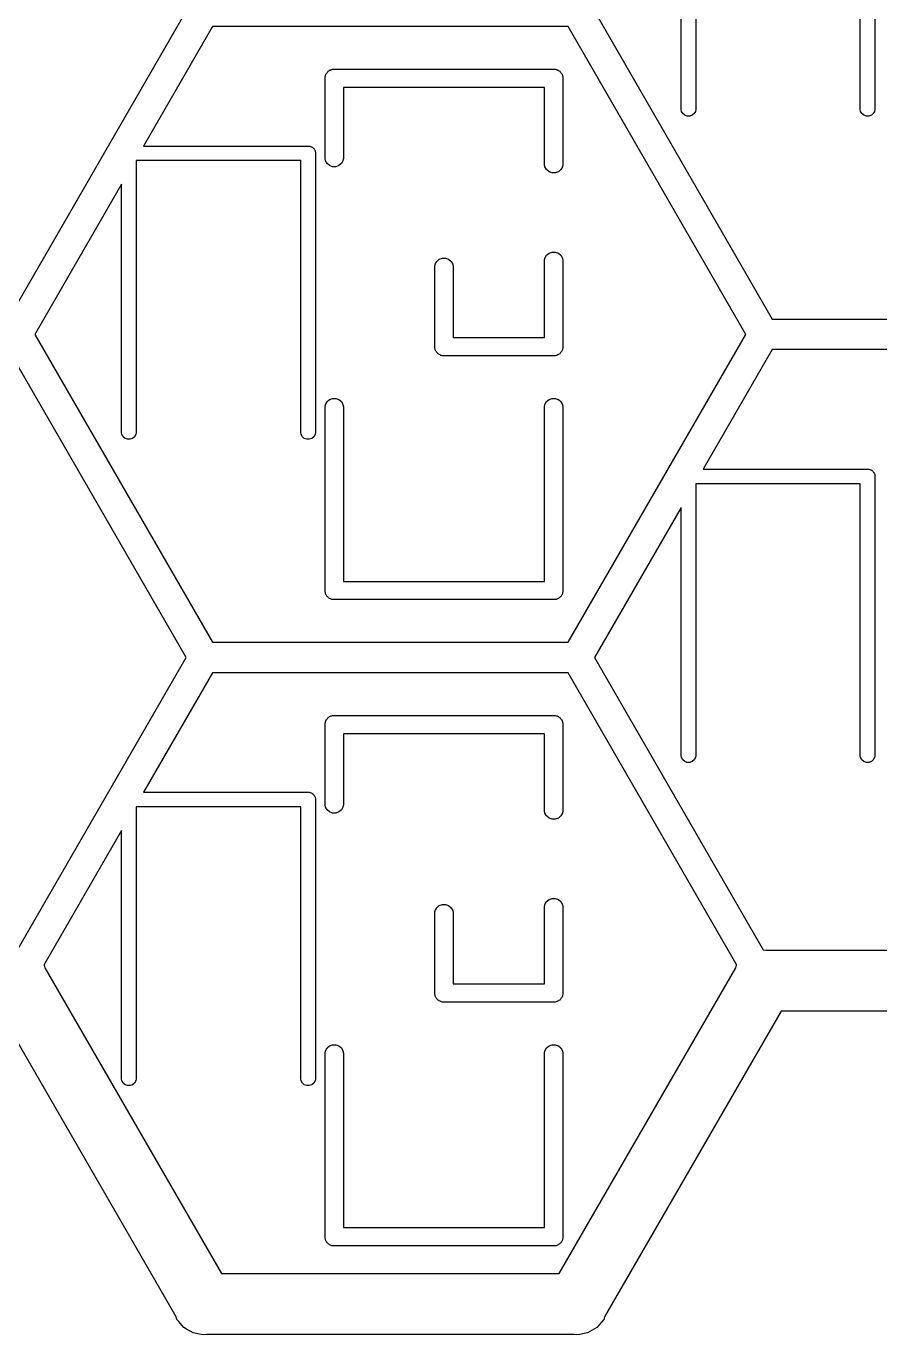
# Model space of a CAD drawing. Extents: x -0.7 to 56.4, y -0.3 to 45.3.
# Drawn here: x 40.88 to 47.88, y -0.25 to 10.48 of the extents above; entities that cross this region are included whole.
import ezdxf

# ---------------------------------------------------------------- set-up
doc = ezdxf.new("R2010")
doc.units = 0
doc.header["$MEASUREMENT"] = 0
doc.layers.add('BLACK', color=7, linetype='CONTINUOUS')

msp = doc.modelspace()

# ---------------------------------------------------------------- linework, layer by layer
at = {"layer": 'BLACK', "linetype": 'CONTINUOUS'}
for p, q in [((46.3743, 12.025), (46.3743, 9.79475)), ((47.7243, 9.79476), (47.7243, 12.025)), ((47.8443, 12.0902), (47.8443, 9.79475)), ((46.2543, 9.79475), (46.2543, 11.8309)), ((40.7372, 8.075), (42.1951, 10.6)), ((45.5437, 10.6), (47.0015, 8.075)), ((42.4116, 10.475), (41.8458, 9.495)), ((45.3272, 10.475), (42.4116, 10.475)), ((46.785, 7.95), (45.3272, 10.475)), ((43.3412, 10.0818), (43.3435, 10.0881)), ((43.3435, 10.0881), (43.3477, 10.0932)), ((43.3477, 10.0932), (43.3511, 10.099)), ((43.3511, 10.099), (43.3562, 10.1032)), ((43.3562, 10.1032), (43.3605, 10.1083)), ((43.3605, 10.1083), (43.3662, 10.1117)), ((43.3662, 10.1117), (43.3713, 10.116)), ((43.3713, 10.116), (43.3776, 10.1182)), ((43.3776, 10.1182), (43.3834, 10.1216)), ((43.3834, 10.1216), (43.3899, 10.1227)), ((43.3899, 10.1227), (43.3962, 10.125)), ((43.3962, 10.125), (43.4028, 10.125)), ((43.4028, 10.125), (43.4029, 10.125)), ((43.4029, 10.125), (45.216, 10.125)), ((45.216, 10.125), (45.2226, 10.125)), ((45.216, 10.125), (45.216, 10.125)), ((45.2226, 10.125), (45.2289, 10.1227)), ((45.2289, 10.1227), (45.2355, 10.1216)), ((45.2355, 10.1216), (45.2412, 10.1182)), ((45.2412, 10.1182), (45.2475, 10.116)), ((45.2475, 10.116), (45.2526, 10.1117)), ((45.2526, 10.1117), (45.2584, 10.1083)), ((45.2584, 10.1083), (45.2626, 10.1032)), ((45.2626, 10.1032), (45.2677, 10.099)), ((45.2677, 10.099), (45.2711, 10.0932)), ((45.2711, 10.0932), (45.2754, 10.0881)), ((45.2754, 10.0881), (45.2776, 10.0818)), ((43.3344, 10.0632), (43.3367, 10.0695)), ((43.3344, 10.0566), (43.3344, 10.0632)), ((43.3344, 9.39344), (43.3344, 10.0566)), ((43.3344, 10.0566), (43.3344, 10.0566)), ((43.3367, 10.0695), (43.3378, 10.076)), ((43.3378, 10.076), (43.3412, 10.0818)), ((45.2776, 10.0818), (45.281, 10.076)), ((45.281, 10.076), (45.2821, 10.0695)), ((45.2821, 10.0695), (45.2844, 10.0632)), ((45.2844, 10.0632), (45.2844, 10.0566)), ((45.2844, 10.0566), (45.2844, 10.0566)), ((45.2844, 10.0566), (45.2844, 9.34344)), ((45.1344, 9.975), (43.4844, 9.975)), ((43.4844, 9.975), (43.4844, 9.39344)), ((45.1344, 9.34344), (45.1344, 9.975)), ((46.2571, 9.77916), (46.2543, 9.79475)), ((46.2677, 9.76084), (46.2571, 9.77916)), ((46.3716, 9.77916), (46.361, 9.76084)), ((46.3743, 9.79475), (46.3716, 9.77916)), ((47.7271, 9.77916), (47.7243, 9.79476)), ((47.7377, 9.76084), (47.7271, 9.77916)), ((47.8416, 9.77916), (47.831, 9.76084)), ((47.8443, 9.79475), (47.8416, 9.77916)), ((46.2839, 9.74724), (46.2677, 9.76084)), ((46.3038, 9.74), (46.2839, 9.74724)), ((46.3249, 9.74), (46.3038, 9.74)), ((46.3448, 9.74724), (46.3249, 9.74)), ((46.361, 9.76084), (46.3448, 9.74724)), ((47.7539, 9.74724), (47.7377, 9.76084)), ((47.7738, 9.74), (47.7539, 9.74724)), ((47.7949, 9.74), (47.7738, 9.74)), ((47.8148, 9.74724), (47.7949, 9.74)), ((47.831, 9.76084), (47.8148, 9.74724)), ((41.8458, 9.495), (43.1997, 9.495)), ((43.1997, 9.495), (43.1997, 9.495)), ((43.1997, 9.495), (43.205, 9.495)), ((43.205, 9.495), (43.21, 9.49318)), ((43.21, 9.49318), (43.2152, 9.49225)), ((43.2152, 9.49225), (43.2199, 9.48959)), ((43.2199, 9.48959), (43.2249, 9.48776)), ((43.2249, 9.48776), (43.229, 9.48433)), ((43.229, 9.48433), (43.2336, 9.48167)), ((43.2336, 9.48167), (43.237, 9.47759)), ((43.237, 9.47759), (43.2411, 9.47416)), ((43.2411, 9.47416), (43.2437, 9.46955)), ((43.2437, 9.46955), (43.2472, 9.46546)), ((43.2472, 9.46546), (43.249, 9.46045)), ((43.249, 9.46045), (43.2517, 9.45584)), ((43.2517, 9.45584), (43.2526, 9.45059)), ((43.2526, 9.45059), (43.2544, 9.44558)), ((43.2544, 9.44558), (43.2544, 9.44025)), ((43.1344, 9.375), (41.7844, 9.375)), ((41.7844, 9.375), (41.7844, 7.14475)), ((43.1344, 7.14475), (43.1344, 9.375)), ((43.2544, 9.44025), (43.2544, 9.44025)), ((43.2544, 9.44025), (43.2544, 7.14475)), ((43.3378, 9.37395), (43.3344, 9.39344)), ((43.3511, 9.35105), (43.3378, 9.37395)), ((43.3713, 9.33405), (43.3511, 9.35105)), ((43.4677, 9.35105), (43.4475, 9.33405)), ((43.481, 9.37395), (43.4677, 9.35105)), ((43.4844, 9.39344), (43.481, 9.37395)), ((45.1378, 9.32395), (45.1344, 9.34344)), ((45.2844, 9.34344), (45.281, 9.32395)), ((43.3962, 9.325), (43.3713, 9.33405)), ((43.4226, 9.325), (43.3962, 9.325)), ((43.4475, 9.33405), (43.4226, 9.325)), ((45.1511, 9.30105), (45.1378, 9.32395)), ((45.1713, 9.28405), (45.1511, 9.30105)), ((45.1962, 9.275), (45.1713, 9.28405)), ((45.2226, 9.275), (45.1962, 9.275)), ((45.2475, 9.28405), (45.2226, 9.275)), ((45.2677, 9.30105), (45.2475, 9.28405)), ((45.281, 9.32395), (45.2677, 9.30105)), ((41.6644, 9.1809), (40.9537, 7.95)), ((41.6644, 7.14475), (41.6644, 9.1809)), ((45.1378, 8.57605), (45.1511, 8.59895)), ((45.1511, 8.59895), (45.1713, 8.61595)), ((45.1713, 8.61595), (45.1962, 8.625)), ((45.1962, 8.625), (45.2226, 8.625)), ((45.2226, 8.625), (45.2475, 8.61595)), ((45.2475, 8.61595), (45.2677, 8.59895)), ((45.2677, 8.59895), (45.281, 8.57605)), ((44.2344, 8.50655), (44.2378, 8.52605)), ((44.2344, 7.86322), (44.2344, 8.50655)), ((44.2378, 8.52605), (44.2511, 8.54895)), ((44.2511, 8.54895), (44.2713, 8.56595)), ((44.2713, 8.56595), (44.2962, 8.575)), ((44.2962, 8.575), (44.3226, 8.575)), ((44.3226, 8.575), (44.3475, 8.56595)), ((44.3475, 8.56595), (44.3678, 8.54895)), ((44.3678, 8.54895), (44.381, 8.52605)), ((44.381, 8.52605), (44.3844, 8.50656)), ((44.3844, 8.50656), (44.3844, 7.925)), ((45.1344, 8.55655), (45.1378, 8.57605)), ((45.1344, 7.925), (45.1344, 8.55655)), ((45.281, 8.57605), (45.2844, 8.55656)), ((45.2844, 8.55656), (45.2844, 7.84344)), ((47.0015, 8.075), (49.9171, 8.075)), ((40.9537, 7.95), (42.4116, 5.425)), ((45.3272, 5.425), (46.785, 7.95)), ((44.2344, 7.83678), (44.2344, 7.86322)), ((44.2367, 7.83051), (44.2344, 7.83678)), ((44.3844, 7.925), (45.1344, 7.925)), ((45.2844, 7.83678), (45.2821, 7.83051)), ((45.2844, 7.84344), (45.2844, 7.84344)), ((45.2844, 7.84344), (45.2844, 7.83678)), ((42.1951, 5.3), (40.7372, 7.825)), ((44.2378, 7.82395), (44.2367, 7.83051)), ((44.2412, 7.81819), (44.2378, 7.82395)), ((44.2435, 7.81192), (44.2412, 7.81819)), ((44.2477, 7.80681), (44.2435, 7.81192)), ((44.2511, 7.80105), (44.2477, 7.80681)), ((44.2562, 7.79677), (44.2511, 7.80105)), ((44.2605, 7.79166), (44.2562, 7.79677)), ((44.2662, 7.78833), (44.2605, 7.79166)), ((44.2713, 7.78405), (44.2662, 7.78833)), ((44.2776, 7.78177), (44.2713, 7.78405)), ((44.2834, 7.77844), (44.2776, 7.78177)), ((44.2899, 7.77728), (44.2834, 7.77844)), ((44.2962, 7.775), (44.2899, 7.77728)), ((44.3028, 7.775), (44.2962, 7.775)), ((44.3029, 7.775), (44.3028, 7.775)), ((45.216, 7.775), (44.3029, 7.775)), ((45.2226, 7.775), (45.216, 7.775)), ((45.216, 7.775), (45.216, 7.775)), ((45.2289, 7.77728), (45.2226, 7.775)), ((45.2355, 7.77844), (45.2289, 7.77728)), ((45.2412, 7.78177), (45.2355, 7.77844)), ((45.2475, 7.78405), (45.2412, 7.78177)), ((45.2526, 7.78833), (45.2475, 7.78405)), ((45.2584, 7.79166), (45.2526, 7.78833)), ((45.2626, 7.79676), (45.2584, 7.79166)), ((45.2677, 7.80105), (45.2626, 7.79676)), ((45.2711, 7.80682), (45.2677, 7.80105)), ((45.2754, 7.81192), (45.2711, 7.80682)), ((45.2776, 7.81818), (45.2754, 7.81192)), ((45.281, 7.82395), (45.2776, 7.81818)), ((45.2821, 7.83051), (45.281, 7.82395)), ((47.0015, 7.825), (46.4357, 6.845)), ((49.9171, 7.825), (47.0015, 7.825)), ((43.3511, 7.39895), (43.3713, 7.41595)), ((43.3713, 7.41595), (43.3962, 7.425)), ((43.3962, 7.425), (43.4226, 7.425)), ((43.4226, 7.425), (43.4475, 7.41595)), ((43.4475, 7.41595), (43.4677, 7.39895)), ((45.1511, 7.39895), (45.1713, 7.41595)), ((45.1713, 7.41595), (45.1962, 7.425)), ((45.1962, 7.425), (45.2226, 7.425)), ((45.2226, 7.425), (45.2475, 7.41595)), ((45.2475, 7.41595), (45.2677, 7.39895)), ((43.3344, 7.35656), (43.3378, 7.37605)), ((43.3344, 5.84345), (43.3344, 7.35656)), ((43.3378, 7.37605), (43.3511, 7.39895)), ((43.4677, 7.39895), (43.481, 7.37605)), ((43.481, 7.37605), (43.4844, 7.35656)), ((43.4844, 7.35656), (43.4844, 5.925)), ((45.1344, 7.35655), (45.1378, 7.37605)), ((45.1344, 5.925), (45.1344, 7.35655)), ((45.1378, 7.37605), (45.1511, 7.39895)), ((45.2677, 7.39895), (45.281, 7.37605)), ((45.281, 7.37605), (45.2844, 7.35656)), ((45.2844, 7.35656), (45.2844, 5.84344)), ((41.6672, 7.12916), (41.6644, 7.14475)), ((41.6777, 7.11084), (41.6672, 7.12916)), ((41.6939, 7.09724), (41.6777, 7.11084)), ((41.7138, 7.09), (41.6939, 7.09724)), ((41.735, 7.09), (41.7138, 7.09)), ((41.7549, 7.09724), (41.735, 7.09)), ((41.7711, 7.11084), (41.7549, 7.09724)), ((41.7817, 7.12916), (41.7711, 7.11084)), ((41.7844, 7.14475), (41.7817, 7.12916)), ((43.1372, 7.12916), (43.1344, 7.14475)), ((43.1477, 7.11084), (43.1372, 7.12916)), ((43.1639, 7.09724), (43.1477, 7.11084)), ((43.1838, 7.09), (43.1639, 7.09724)), ((43.205, 7.09), (43.1838, 7.09)), ((43.2249, 7.09724), (43.205, 7.09)), ((43.2411, 7.11084), (43.2249, 7.09724)), ((43.2517, 7.12916), (43.2411, 7.11084)), ((43.2544, 7.14475), (43.2517, 7.12916)), ((46.4357, 6.845), (47.7896, 6.845)), ((47.7896, 6.845), (47.7896, 6.845)), ((47.7896, 6.845), (47.7949, 6.845)), ((47.7949, 6.845), (47.7999, 6.84318)), ((47.7999, 6.84318), (47.8052, 6.84225)), ((47.8052, 6.84225), (47.8098, 6.83959)), ((47.8098, 6.83959), (47.8148, 6.83776)), ((47.8148, 6.83776), (47.8189, 6.83433)), ((47.8189, 6.83433), (47.8235, 6.83167)), ((47.8235, 6.83167), (47.8269, 6.82759)), ((47.8269, 6.82759), (47.831, 6.82416)), ((47.831, 6.82416), (47.8337, 6.81955)), ((47.8337, 6.81955), (47.8371, 6.81546)), ((47.8371, 6.81546), (47.8389, 6.81045)), ((47.8389, 6.81045), (47.8416, 6.80584)), ((47.8416, 6.80584), (47.8425, 6.80059)), ((47.8425, 6.80059), (47.8443, 6.79558)), ((47.8443, 6.79558), (47.8443, 6.79025)), ((47.8443, 6.79025), (47.8443, 6.79025)), ((47.8443, 6.79025), (47.8443, 4.49475)), ((47.7243, 6.725), (46.3743, 6.725)), ((46.3743, 6.725), (46.3743, 4.49475)), ((47.7243, 4.49475), (47.7243, 6.725)), ((46.2543, 6.5309), (45.5437, 5.3)), ((46.2543, 4.49475), (46.2543, 6.5309)), ((43.4844, 5.925), (45.1344, 5.925)), ((43.3344, 5.84344), (43.3344, 5.84345)), ((43.3344, 5.83678), (43.3344, 5.84344)), ((43.3367, 5.83051), (43.3344, 5.83678)), ((43.3378, 5.82395), (43.3367, 5.83051)), ((43.3412, 5.81818), (43.3378, 5.82395)), ((43.3435, 5.81192), (43.3412, 5.81818)), ((43.3477, 5.80682), (43.3435, 5.81192)), ((43.3511, 5.80105), (43.3477, 5.80682)), ((43.3562, 5.79676), (43.3511, 5.80105)), ((43.3605, 5.79166), (43.3562, 5.79676)), ((45.2626, 5.79676), (45.2584, 5.79166)), ((45.2677, 5.80105), (45.2626, 5.79676)), ((45.2711, 5.80682), (45.2677, 5.80105)), ((45.2754, 5.81192), (45.2711, 5.80682)), ((45.2776, 5.81818), (45.2754, 5.81192)), ((45.281, 5.82395), (45.2776, 5.81818)), ((45.2821, 5.83052), (45.281, 5.82395)), ((45.2844, 5.83678), (45.2821, 5.83052)), ((45.2844, 5.84344), (45.2844, 5.84344)), ((45.2844, 5.84344), (45.2844, 5.83678)), ((43.3662, 5.78833), (43.3605, 5.79166)), ((43.3713, 5.78405), (43.3662, 5.78833)), ((43.3776, 5.78177), (43.3713, 5.78405)), ((43.3834, 5.77844), (43.3776, 5.78177)), ((43.3899, 5.77728), (43.3834, 5.77844)), ((43.3962, 5.775), (43.3899, 5.77728)), ((43.4028, 5.775), (43.3962, 5.775)), ((43.4029, 5.775), (43.4028, 5.775)), ((45.216, 5.775), (43.4029, 5.775)), ((45.2226, 5.775), (45.216, 5.775)), ((45.216, 5.775), (45.216, 5.775)), ((45.2289, 5.77728), (45.2226, 5.775)), ((45.2355, 5.77844), (45.2289, 5.77728)), ((45.2412, 5.78177), (45.2355, 5.77844)), ((45.2475, 5.78405), (45.2412, 5.78177)), ((45.2526, 5.78833), (45.2475, 5.78405)), ((45.2584, 5.79166), (45.2526, 5.78833)), ((42.4116, 5.425), (45.3272, 5.425)), ((40.8114, 2.9035), (42.1951, 5.3)), ((45.5437, 5.3), (46.9273, 2.9035)), ((42.4116, 5.175), (41.8458, 4.195)), ((45.3272, 5.175), (42.4116, 5.175)), ((46.7108, 2.7785), (45.3272, 5.175)), ((43.3344, 4.76322), (43.3367, 4.76949)), ((43.3344, 4.75656), (43.3344, 4.76322)), ((43.3344, 4.75655), (43.3344, 4.75656)), ((43.3344, 4.09344), (43.3344, 4.75655)), ((43.3367, 4.76949), (43.3378, 4.77605)), ((43.3378, 4.77605), (43.3412, 4.78181)), ((43.3412, 4.78181), (43.3435, 4.78808)), ((43.3435, 4.78808), (43.3477, 4.79318)), ((43.3477, 4.79318), (43.3511, 4.79895)), ((43.3511, 4.79895), (43.3562, 4.80323)), ((43.3562, 4.80323), (43.3605, 4.80834)), ((43.3605, 4.80834), (43.3662, 4.81167)), ((43.3662, 4.81167), (43.3713, 4.81595)), ((43.3713, 4.81595), (43.3776, 4.81823)), ((43.3776, 4.81823), (43.3834, 4.82156)), ((43.3834, 4.82156), (43.3899, 4.82272)), ((43.3899, 4.82272), (43.3962, 4.825)), ((43.3962, 4.825), (43.4028, 4.825)), ((43.4028, 4.825), (43.4029, 4.825)), ((43.4029, 4.825), (45.216, 4.825)), ((45.216, 4.825), (45.2226, 4.825)), ((45.216, 4.825), (45.216, 4.825)), ((45.2226, 4.825), (45.2289, 4.82272)), ((45.2289, 4.82272), (45.2355, 4.82156)), ((45.2355, 4.82156), (45.2412, 4.81823)), ((45.2412, 4.81823), (45.2475, 4.81595)), ((45.2475, 4.81595), (45.2526, 4.81167)), ((45.2526, 4.81167), (45.2584, 4.80834)), ((45.2584, 4.80834), (45.2626, 4.80323)), ((45.2626, 4.80323), (45.2677, 4.79895)), ((45.2677, 4.79895), (45.2711, 4.79318)), ((45.2711, 4.79318), (45.2754, 4.78808)), ((45.2754, 4.78808), (45.2776, 4.78182)), ((45.2776, 4.78182), (45.281, 4.77605)), ((45.281, 4.77605), (45.2821, 4.76948)), ((45.2821, 4.76948), (45.2844, 4.76322)), ((45.2844, 4.76322), (45.2844, 4.75656)), ((45.2844, 4.75656), (45.2844, 4.75656)), ((45.2844, 4.75656), (45.2844, 4.04344)), ((45.1344, 4.675), (43.4844, 4.675)), ((43.4844, 4.675), (43.4844, 4.09344)), ((45.1344, 4.04344), (45.1344, 4.675)), ((46.2571, 4.47916), (46.2543, 4.49475)), ((46.2677, 4.46084), (46.2571, 4.47916)), ((46.2839, 4.44724), (46.2677, 4.46084)), ((46.3038, 4.44), (46.2839, 4.44724)), ((46.3249, 4.44), (46.3038, 4.44)), ((46.3448, 4.44724), (46.3249, 4.44)), ((46.361, 4.46084), (46.3448, 4.44724)), ((46.3716, 4.47916), (46.361, 4.46084)), ((46.3743, 4.49475), (46.3716, 4.47916)), ((47.7271, 4.47916), (47.7243, 4.49475)), ((47.7377, 4.46084), (47.7271, 4.47916)), ((47.7539, 4.44724), (47.7377, 4.46084)), ((47.7738, 4.44), (47.7539, 4.44724)), ((47.7949, 4.44), (47.7738, 4.44)), ((47.8148, 4.44724), (47.7949, 4.44)), ((47.831, 4.46084), (47.8148, 4.44724)), ((47.8416, 4.47916), (47.831, 4.46084)), ((47.8443, 4.49475), (47.8416, 4.47916)), ((41.8458, 4.195), (43.1997, 4.195)), ((43.1997, 4.195), (43.1997, 4.195)), ((43.1997, 4.195), (43.205, 4.195)), ((43.205, 4.195), (43.21, 4.19318)), ((43.21, 4.19318), (43.2152, 4.19225)), ((43.2152, 4.19225), (43.2199, 4.18959)), ((43.2199, 4.18959), (43.2249, 4.18776)), ((43.2249, 4.18776), (43.229, 4.18433)), ((43.229, 4.18433), (43.2336, 4.18167)), ((43.2336, 4.18167), (43.237, 4.17759)), ((43.237, 4.17759), (43.2411, 4.17416)), ((43.2411, 4.17416), (43.2437, 4.16955)), ((43.2437, 4.16955), (43.2472, 4.16546)), ((43.2472, 4.16546), (43.249, 4.16045)), ((43.249, 4.16045), (43.2517, 4.15584)), ((43.2517, 4.15584), (43.2526, 4.15059)), ((43.2526, 4.15059), (43.2544, 4.14558)), ((43.2544, 4.14558), (43.2544, 4.14025)), ((43.2544, 4.14025), (43.2544, 4.14025)), ((43.2544, 4.14025), (43.2544, 1.84475)), ((43.3378, 4.07395), (43.3344, 4.09344)), ((43.4844, 4.09344), (43.481, 4.07395)), ((43.1344, 4.075), (41.7844, 4.075)), ((41.7844, 4.075), (41.7844, 1.84475)), ((43.1344, 1.84475), (43.1344, 4.075)), ((43.3511, 4.05105), (43.3378, 4.07395)), ((43.3713, 4.03405), (43.3511, 4.05105)), ((43.3962, 4.025), (43.3713, 4.03405)), ((43.4226, 4.025), (43.3962, 4.025)), ((43.4475, 4.03405), (43.4226, 4.025)), ((43.4677, 4.05105), (43.4475, 4.03405)), ((43.481, 4.07395), (43.4677, 4.05105)), ((45.1378, 4.02395), (45.1344, 4.04344)), ((45.1511, 4.00105), (45.1378, 4.02395)), ((45.1713, 3.98405), (45.1511, 4.00105)), ((45.1962, 3.975), (45.1713, 3.98405)), ((45.2226, 3.975), (45.1962, 3.975)), ((45.2475, 3.98405), (45.2226, 3.975)), ((45.2677, 4.00105), (45.2475, 3.98405)), ((45.281, 4.02395), (45.2677, 4.00105)), ((45.2844, 4.04344), (45.281, 4.02395)), ((41.6644, 3.8809), (41.0279, 2.7785)), ((41.6644, 1.84475), (41.6644, 3.8809)), ((44.2344, 3.20655), (44.2378, 3.22605)), ((44.2378, 3.22605), (44.2511, 3.24895)), ((44.2511, 3.24895), (44.2713, 3.26595)), ((44.2713, 3.26595), (44.2962, 3.275)), ((44.2962, 3.275), (44.3226, 3.275)), ((44.3226, 3.275), (44.3475, 3.26595)), ((44.3475, 3.26595), (44.3678, 3.24895)), ((44.3678, 3.24895), (44.381, 3.22605)), ((44.381, 3.22605), (44.3844, 3.20656)), ((45.1344, 3.25655), (45.1378, 3.27605)), ((45.1344, 2.625), (45.1344, 3.25655)), ((45.1378, 3.27605), (45.1511, 3.29895)), ((45.1511, 3.29895), (45.1713, 3.31595)), ((45.1713, 3.31595), (45.1962, 3.325)), ((45.1962, 3.325), (45.2226, 3.325)), ((45.2226, 3.325), (45.2475, 3.31595)), ((45.2475, 3.31595), (45.2677, 3.29895)), ((45.2677, 3.29895), (45.281, 3.27605)), ((45.281, 3.27605), (45.2844, 3.25656)), ((45.2844, 3.25656), (45.2844, 2.54344)), ((44.2344, 2.56322), (44.2344, 3.20655)), ((44.3844, 3.20656), (44.3844, 2.625)), ((46.9273, 2.9035), (46.9293, 2.90386)), ((46.9293, 2.90386), (46.9512, 2.9)), ((46.9512, 2.9), (49.9674, 2.9)), ((41.0279, 2.7785), (41.0293, 2.77693)), ((41.0293, 2.77693), (41.0369, 2.75605)), ((41.0369, 2.75605), (42.4837, 0.25)), ((45.255, 0.25), (46.7019, 2.75606)), ((46.7019, 2.75606), (46.7095, 2.77693)), ((46.7095, 2.77693), (46.7108, 2.7785)), ((44.3844, 2.625), (45.1344, 2.625)), ((44.2344, 2.53678), (44.2344, 2.56322)), ((44.2367, 2.53051), (44.2344, 2.53678)), ((44.2378, 2.52395), (44.2367, 2.53051)), ((44.2412, 2.51819), (44.2378, 2.52395)), ((44.2435, 2.51192), (44.2412, 2.51819)), ((44.2477, 2.50681), (44.2435, 2.51192)), ((44.2511, 2.50105), (44.2477, 2.50681)), ((44.2562, 2.49677), (44.2511, 2.50105)), ((44.2605, 2.49166), (44.2562, 2.49677)), ((44.2662, 2.48833), (44.2605, 2.49166)), ((44.2713, 2.48405), (44.2662, 2.48833)), ((44.2776, 2.48177), (44.2713, 2.48405)), ((44.2834, 2.47844), (44.2776, 2.48177)), ((44.2899, 2.47728), (44.2834, 2.47844)), ((44.2962, 2.475), (44.2899, 2.47728)), ((44.3028, 2.475), (44.2962, 2.475)), ((44.3029, 2.475), (44.3028, 2.475)), ((45.216, 2.475), (44.3029, 2.475)), ((45.2226, 2.475), (45.216, 2.475)), ((45.216, 2.475), (45.216, 2.475)), ((45.2289, 2.47728), (45.2226, 2.475)), ((45.2355, 2.47844), (45.2289, 2.47728)), ((45.2412, 2.48177), (45.2355, 2.47844)), ((45.2475, 2.48405), (45.2412, 2.48177)), ((45.2526, 2.48833), (45.2475, 2.48405)), ((45.2584, 2.49166), (45.2526, 2.48833)), ((45.2626, 2.49676), (45.2584, 2.49166)), ((45.2677, 2.50105), (45.2626, 2.49676)), ((45.2711, 2.50682), (45.2677, 2.50105)), ((45.2754, 2.51192), (45.2711, 2.50682)), ((45.2776, 2.51818), (45.2754, 2.51192)), ((45.281, 2.52395), (45.2776, 2.51818)), ((45.2821, 2.53051), (45.281, 2.52395)), ((45.2844, 2.53678), (45.2821, 2.53051)), ((45.2844, 2.54344), (45.2844, 2.54344)), ((45.2844, 2.54344), (45.2844, 2.53678)), ((42.1119, -0.10606), (40.6651, 2.4)), ((47.0737, 2.4), (45.6268, -0.10606)), ((49.8449, 2.4), (47.0737, 2.4)), ((43.3344, 2.05656), (43.3378, 2.07605)), ((43.3344, 0.54344), (43.3344, 2.05656)), ((43.3378, 2.07605), (43.3511, 2.09895)), ((43.3511, 2.09895), (43.3713, 2.11595)), ((43.3713, 2.11595), (43.3962, 2.125)), ((43.3962, 2.125), (43.4226, 2.125)), ((43.4226, 2.125), (43.4475, 2.11595)), ((43.4475, 2.11595), (43.4677, 2.09895)), ((43.4677, 2.09895), (43.481, 2.07605)), ((43.481, 2.07605), (43.4844, 2.05656)), ((43.4844, 2.05656), (43.4844, 0.625)), ((45.1344, 2.05655), (45.1378, 2.07605)), ((45.1344, 0.625), (45.1344, 2.05655)), ((45.1378, 2.07605), (45.1511, 2.09895)), ((45.1511, 2.09895), (45.1713, 2.11595)), ((45.1713, 2.11595), (45.1962, 2.125)), ((45.1962, 2.125), (45.2226, 2.125)), ((45.2226, 2.125), (45.2475, 2.11595)), ((45.2475, 2.11595), (45.2677, 2.09895)), ((45.2677, 2.09895), (45.281, 2.07605)), ((45.281, 2.07605), (45.2844, 2.05656)), ((45.2844, 2.05656), (45.2844, 0.54344)), ((41.6672, 1.82916), (41.6644, 1.84475)), ((41.6777, 1.81084), (41.6672, 1.82916)), ((41.7817, 1.82916), (41.7711, 1.81084)), ((41.7844, 1.84475), (41.7817, 1.82916)), ((43.1372, 1.82916), (43.1344, 1.84475)), ((43.1477, 1.81084), (43.1372, 1.82916)), ((43.2517, 1.82916), (43.2411, 1.81084)), ((43.2544, 1.84475), (43.2517, 1.82916)), ((41.6939, 1.79724), (41.6777, 1.81084)), ((41.7138, 1.79), (41.6939, 1.79724)), ((41.735, 1.79), (41.7138, 1.79)), ((41.7549, 1.79724), (41.735, 1.79)), ((41.7711, 1.81084), (41.7549, 1.79724)), ((43.1639, 1.79724), (43.1477, 1.81084)), ((43.1838, 1.79), (43.1639, 1.79724)), ((43.205, 1.79), (43.1838, 1.79)), ((43.2249, 1.79724), (43.205, 1.79)), ((43.2411, 1.81084), (43.2249, 1.79724)), ((43.3344, 0.53678), (43.3344, 0.54344)), ((43.3344, 0.54344), (43.3344, 0.54344)), ((43.3367, 0.53051), (43.3344, 0.53678)), ((43.4844, 0.625), (45.1344, 0.625)), ((45.2844, 0.53678), (45.2821, 0.53051)), ((45.2844, 0.54344), (45.2844, 0.54344)), ((45.2844, 0.54344), (45.2844, 0.53678)), ((43.3378, 0.52395), (43.3367, 0.53051)), ((43.3412, 0.51819), (43.3378, 0.52395)), ((43.3435, 0.51192), (43.3412, 0.51819)), ((43.3477, 0.50682), (43.3435, 0.51192)), ((43.3511, 0.50105), (43.3477, 0.50682)), ((43.3562, 0.49677), (43.3511, 0.50105)), ((43.3605, 0.49166), (43.3562, 0.49677)), ((43.3662, 0.48833), (43.3605, 0.49166)), ((43.3713, 0.48405), (43.3662, 0.48833)), ((43.3776, 0.48177), (43.3713, 0.48405)), ((43.3834, 0.47844), (43.3776, 0.48177)), ((43.3899, 0.47728), (43.3834, 0.47844)), ((43.3962, 0.475), (43.3899, 0.47728)), ((43.4028, 0.475), (43.3962, 0.475)), ((43.4029, 0.475), (43.4028, 0.475)), ((45.216, 0.475), (43.4029, 0.475)), ((45.2226, 0.475), (45.216, 0.475)), ((45.216, 0.475), (45.216, 0.475)), ((45.2289, 0.47728), (45.2226, 0.475)), ((45.2355, 0.47844), (45.2289, 0.47728)), ((45.2412, 0.48177), (45.2355, 0.47844)), ((45.2475, 0.48405), (45.2412, 0.48177)), ((45.2526, 0.48833), (45.2475, 0.48405)), ((45.2584, 0.49166), (45.2526, 0.48833)), ((45.2626, 0.49677), (45.2584, 0.49166)), ((45.2677, 0.50105), (45.2626, 0.49677)), ((45.2711, 0.50682), (45.2677, 0.50105)), ((45.2754, 0.51192), (45.2711, 0.50682)), ((45.2776, 0.51818), (45.2754, 0.51192)), ((45.281, 0.52395), (45.2776, 0.51818)), ((45.2821, 0.53051), (45.281, 0.52395)), ((42.4837, 0.25), (45.255, 0.25)), ((42.1195, -0.12693), (42.1119, -0.10606)), ((45.6268, -0.10606), (45.6192, -0.12693)), ((42.1338, -0.14394), (42.1195, -0.12693)), ((42.1762, -0.19446), (42.1338, -0.14394)), ((42.1338, -0.14394), (42.1338, -0.14394)), ((42.1983, -0.20719), (42.1762, -0.19446)), ((42.2526, -0.23855), (42.1983, -0.20719)), ((45.5625, -0.19446), (45.4862, -0.23855)), ((45.6192, -0.12693), (45.5625, -0.19446)), ((42.3175, -0.25), (42.2526, -0.23855)), ((42.3394, -0.25385), (42.3175, -0.25)), ((42.3175, -0.25), (42.3175, -0.25)), ((42.3613, -0.25), (42.3394, -0.25385)), ((45.3775, -0.25), (42.3613, -0.25)), ((45.3993, -0.25386), (45.3775, -0.25)), ((45.4212, -0.25), (45.3993, -0.25386)), ((45.4862, -0.23855), (45.4212, -0.25)), ((45.4212, -0.25), (45.4212, -0.25))]:
    msp.add_line(p, q, dxfattribs=at)

doc.saveas('drawing.dxf')
